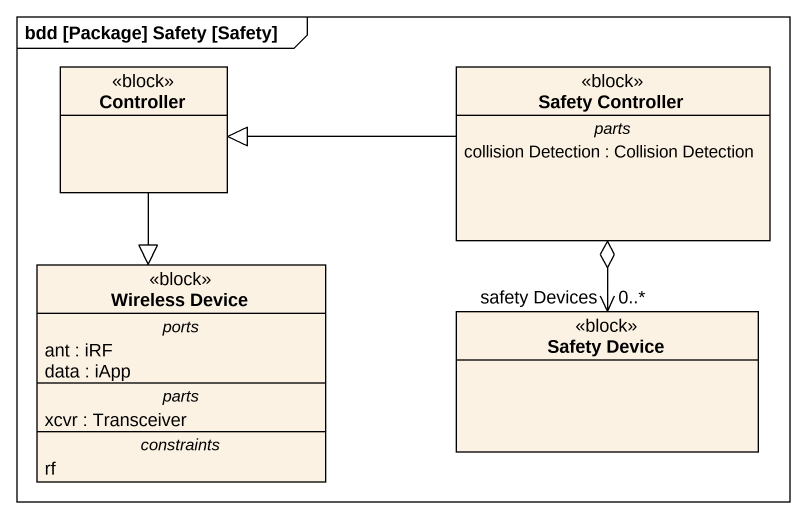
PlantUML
@startuml
mainframe bdd [Package] Safety [Safety]
hide circle
hide empty members
class Controller <<block>>
class "Safety Controller" as Safety_Controller <<block>> {
  -- parts --
  collision Detection : Collision Detection
}
class "Wireless Device" as Wireless_Device <<block>> {
  -- ports --
  ant : iRF
  data : iApp
  -- parts --
  xcvr : Transceiver
  -- constraints --
  rf
}
class "Safety Device" as Safety_Device <<block>>
Controller --|> Wireless_Device
Safety_Controller -left-|> Controller
Safety_Controller o--> "safety Devices\n0..*" Safety_Device
@enduml
